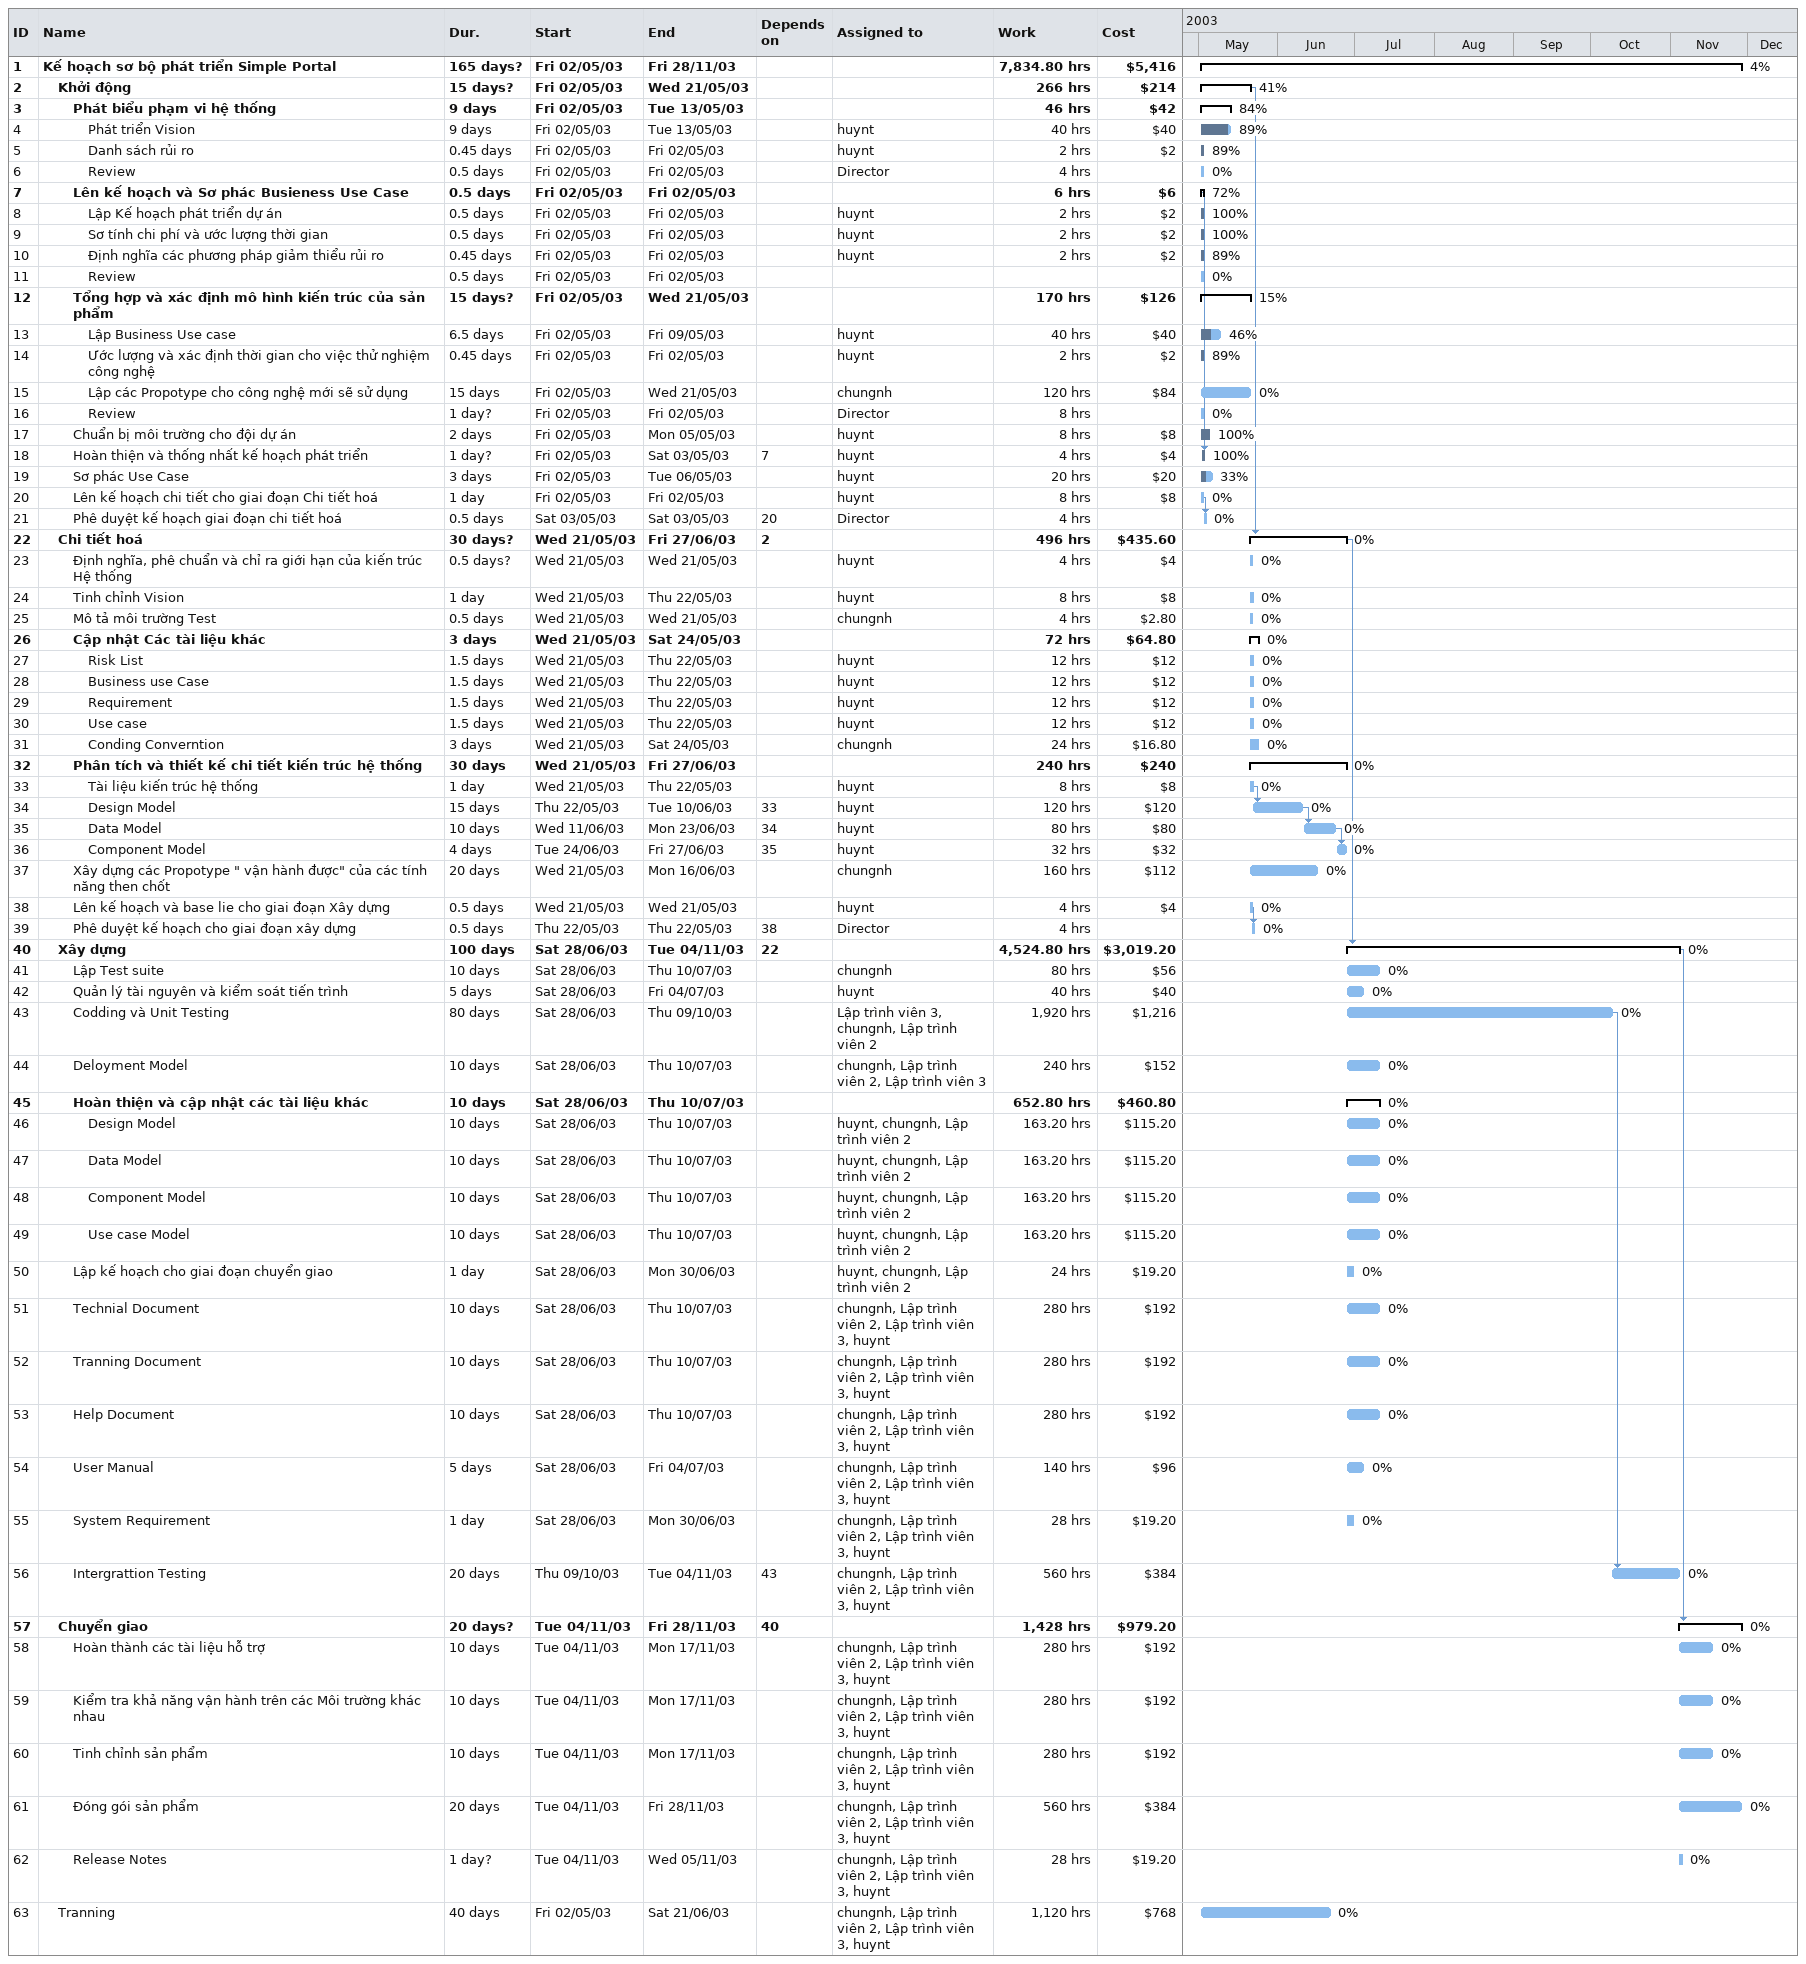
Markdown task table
| ID | Level | Task | Duration | Start | Finish | Predecessors | Resources | % complete | Work (h) | Cost ($) |
|---|---|---|---|---|---|---|---|---|---|---|
| 1 | 1 | **Kế hoạch sơ bộ phát triển Simple Portal** | 165d? | 2003-05-02 | 2003-11-28 |  |  | 4 | 7834.80 | 5416 |
| 2 | 2 | **Khởi động** | 15d? | 2003-05-02 | 2003-05-21 |  |  | 41 | 266 | 214 |
| 3 | 3 | **Phát biểu phạm vi hệ thống** | 9d | 2003-05-02 | 2003-05-13 |  |  | 84 | 46 | 42 |
| 4 | 4 | Phát triển Vision | 9d | 2003-05-02 | 2003-05-13 |  | huynt | 89 | 40 | 40 |
| 5 | 4 | Danh sách rủi ro | 0.45d | 2003-05-02 | 2003-05-02 |  | huynt | 89 | 2 | 2 |
| 6 | 4 | Review | 0.5d | 2003-05-02 | 2003-05-02 |  | Director | 0 | 4 |  |
| 7 | 3 | **Lên kế hoạch và Sơ phác Busieness Use Case** | 0.5d | 2003-05-02 | 2003-05-02 |  |  | 72 | 6 | 6 |
| 8 | 4 | Lập Kế hoạch phát triển dự án | 0.5d | 2003-05-02 | 2003-05-02 |  | huynt | 100 | 2 | 2 |
| 9 | 4 | Sơ tính chi phí và ước lượng thời gian | 0.5d | 2003-05-02 | 2003-05-02 |  | huynt | 100 | 2 | 2 |
| 10 | 4 | Định nghĩa các phương pháp giảm thiểu rủi ro | 0.45d | 2003-05-02 | 2003-05-02 |  | huynt | 89 | 2 | 2 |
| 11 | 4 | Review | 0.5d | 2003-05-02 | 2003-05-02 |  |  | 0 |  |  |
| 12 | 3 | **Tổng hợp và xác định mô hình kiến trúc của sản phẩm** | 15d? | 2003-05-02 | 2003-05-21 |  |  | 15 | 170 | 126 |
| 13 | 4 | Lập Business Use case | 6.5d | 2003-05-02 | 2003-05-09 |  | huynt | 46 | 40 | 40 |
| 14 | 4 | Ước lượng và xác định thời gian cho việc thử nghiệm công nghệ | 0.45d | 2003-05-02 | 2003-05-02 |  | huynt | 89 | 2 | 2 |
| 15 | 4 | Lập các Propotype cho công nghệ mới sẽ sử dụng | 15d | 2003-05-02 | 2003-05-21 |  | chungnh | 0 | 120 | 84 |
| 16 | 4 | Review | 1d? | 2003-05-02 | 2003-05-02 |  | Director | 0 | 8 |  |
| 17 | 3 | Chuẩn bị môi trường cho đội dự án | 2d | 2003-05-02 | 2003-05-05 |  | huynt | 100 | 8 | 8 |
| 18 | 3 | Hoàn thiện và thống nhất kế hoạch phát triển | 1d? | 2003-05-02 | 2003-05-03 | 7 | huynt | 100 | 4 | 4 |
| 19 | 3 | Sơ phác Use Case | 3d | 2003-05-02 | 2003-05-06 |  | huynt | 33 | 20 | 20 |
| 20 | 3 | Lên kế hoạch chi tiết cho giai đoạn Chi tiết hoá | 1d | 2003-05-02 | 2003-05-02 |  | huynt | 0 | 8 | 8 |
| 21 | 3 | Phê duyệt kế hoạch giai đoạn chi tiết hoá | 0.5d | 2003-05-03 | 2003-05-03 | 20 | Director | 0 | 4 |  |
| 22 | 2 | **Chi tiết hoá** | 30d? | 2003-05-21 | 2003-06-27 | 2 |  | 0 | 496 | 435.60 |
| 23 | 3 | Định nghĩa, phê chuẩn và chỉ ra giới hạn của kiến trúc Hệ thống | 0.5d? | 2003-05-21 | 2003-05-21 |  | huynt | 0 | 4 | 4 |
| 24 | 3 | Tinh chỉnh Vision | 1d | 2003-05-21 | 2003-05-22 |  | huynt | 0 | 8 | 8 |
| 25 | 3 | Mô tả môi trường Test | 0.5d | 2003-05-21 | 2003-05-21 |  | chungnh | 0 | 4 | 2.80 |
| 26 | 3 | **Cập nhật Các tài liệu khác** | 3d | 2003-05-21 | 2003-05-24 |  |  | 0 | 72 | 64.80 |
| 27 | 4 | Risk List | 1.5d | 2003-05-21 | 2003-05-22 |  | huynt | 0 | 12 | 12 |
| 28 | 4 | Business use Case | 1.5d | 2003-05-21 | 2003-05-22 |  | huynt | 0 | 12 | 12 |
| 29 | 4 | Requirement | 1.5d | 2003-05-21 | 2003-05-22 |  | huynt | 0 | 12 | 12 |
| 30 | 4 | Use case | 1.5d | 2003-05-21 | 2003-05-22 |  | huynt | 0 | 12 | 12 |
| 31 | 4 | Conding Converntion | 3d | 2003-05-21 | 2003-05-24 |  | chungnh | 0 | 24 | 16.80 |
| 32 | 3 | **Phân tích và thiết kế chi tiết kiến trúc hệ thống** | 30d | 2003-05-21 | 2003-06-27 |  |  | 0 | 240 | 240 |
| 33 | 4 | Tài liệu kiến trúc hệ thống | 1d | 2003-05-21 | 2003-05-22 |  | huynt | 0 | 8 | 8 |
| 34 | 4 | Design Model | 15d | 2003-05-22 | 2003-06-10 | 33 | huynt | 0 | 120 | 120 |
| 35 | 4 | Data Model | 10d | 2003-06-11 | 2003-06-23 | 34 | huynt | 0 | 80 | 80 |
| 36 | 4 | Component Model | 4d | 2003-06-24 | 2003-06-27 | 35 | huynt | 0 | 32 | 32 |
| 37 | 3 | Xây dựng các Propotype " vận hành được" của các tính năng then chốt | 20d | 2003-05-21 | 2003-06-16 |  | chungnh | 0 | 160 | 112 |
| 38 | 3 | Lên kế hoạch và base lie cho giai đoạn Xây dựng | 0.5d | 2003-05-21 | 2003-05-21 |  | huynt | 0 | 4 | 4 |
| 39 | 3 | Phê duyệt kế hoạch cho giai đoạn xây dựng | 0.5d | 2003-05-22 | 2003-05-22 | 38 | Director | 0 | 4 |  |
| 40 | 2 | **Xây dựng** | 100d | 2003-06-28 | 2003-11-04 | 22 |  | 0 | 4524.80 | 3019.20 |
| 41 | 3 | Lập Test suite | 10d | 2003-06-28 | 2003-07-10 |  | chungnh | 0 | 80 | 56 |
| 42 | 3 | Quản lý tài nguyên và kiểm soát tiến trình | 5d | 2003-06-28 | 2003-07-04 |  | huynt | 0 | 40 | 40 |
| 43 | 3 | Codding và Unit Testing | 80d | 2003-06-28 | 2003-10-09 |  | Lập trình viên 3, chungnh, Lập trình viên 2 | 0 | 1920 | 1216 |
| 44 | 3 | Deloyment Model | 10d | 2003-06-28 | 2003-07-10 |  | chungnh, Lập trình viên 2, Lập trình viên 3 | 0 | 240 | 152 |
| 45 | 3 | **Hoàn thiện và cập nhật các tài liệu khác** | 10d | 2003-06-28 | 2003-07-10 |  |  | 0 | 652.80 | 460.80 |
| 46 | 4 | Design Model | 10d | 2003-06-28 | 2003-07-10 |  | huynt, chungnh, Lập trình viên 2 | 0 | 163.20 | 115.20 |
| 47 | 4 | Data Model | 10d | 2003-06-28 | 2003-07-10 |  | huynt, chungnh, Lập trình viên 2 | 0 | 163.20 | 115.20 |
| 48 | 4 | Component Model | 10d | 2003-06-28 | 2003-07-10 |  | huynt, chungnh, Lập trình viên 2 | 0 | 163.20 | 115.20 |
| 49 | 4 | Use case Model | 10d | 2003-06-28 | 2003-07-10 |  | huynt, chungnh, Lập trình viên 2 | 0 | 163.20 | 115.20 |
| 50 | 3 | Lập kế hoạch cho giai đoạn chuyển giao | 1d | 2003-06-28 | 2003-06-30 |  | huynt, chungnh, Lập trình viên 2 | 0 | 24 | 19.20 |
| 51 | 3 | Technial Document | 10d | 2003-06-28 | 2003-07-10 |  | chungnh, Lập trình viên 2, Lập trình viên 3, huynt | 0 | 280 | 192 |
| 52 | 3 | Tranning Document | 10d | 2003-06-28 | 2003-07-10 |  | chungnh, Lập trình viên 2, Lập trình viên 3, huynt | 0 | 280 | 192 |
| 53 | 3 | Help Document | 10d | 2003-06-28 | 2003-07-10 |  | chungnh, Lập trình viên 2, Lập trình viên 3, huynt | 0 | 280 | 192 |
| 54 | 3 | User Manual | 5d | 2003-06-28 | 2003-07-04 |  | chungnh, Lập trình viên 2, Lập trình viên 3, huynt | 0 | 140 | 96 |
| 55 | 3 | System Requirement | 1d | 2003-06-28 | 2003-06-30 |  | chungnh, Lập trình viên 2, Lập trình viên 3, huynt | 0 | 28 | 19.20 |
| 56 | 3 | Intergrattion Testing | 20d | 2003-10-09 | 2003-11-04 | 43 | chungnh, Lập trình viên 2, Lập trình viên 3, huynt | 0 | 560 | 384 |
| 57 | 2 | **Chuyển giao** | 20d? | 2003-11-04 | 2003-11-28 | 40 |  | 0 | 1428 | 979.20 |
| 58 | 3 | Hoàn thành các tài liệu hỗ trợ | 10d | 2003-11-04 | 2003-11-17 |  | chungnh, Lập trình viên 2, Lập trình viên 3, huynt | 0 | 280 | 192 |
| 59 | 3 | Kiểm tra khả năng vận hành trên các Môi trường khác nhau | 10d | 2003-11-04 | 2003-11-17 |  | chungnh, Lập trình viên 2, Lập trình viên 3, huynt | 0 | 280 | 192 |
| 60 | 3 | Tinh chỉnh sản phẩm | 10d | 2003-11-04 | 2003-11-17 |  | chungnh, Lập trình viên 2, Lập trình viên 3, huynt | 0 | 280 | 192 |
| 61 | 3 | Đóng gói sản phẩm | 20d | 2003-11-04 | 2003-11-28 |  | chungnh, Lập trình viên 2, Lập trình viên 3, huynt | 0 | 560 | 384 |
| 62 | 3 | Release Notes | 1d? | 2003-11-04 | 2003-11-05 |  | chungnh, Lập trình viên 2, Lập trình viên 3, huynt | 0 | 28 | 19.20 |
| 63 | 2 | Tranning | 40d | 2003-05-02 | 2003-06-21 |  | chungnh, Lập trình viên 2, Lập trình viên 3, huynt | 0 | 1120 | 768 |
